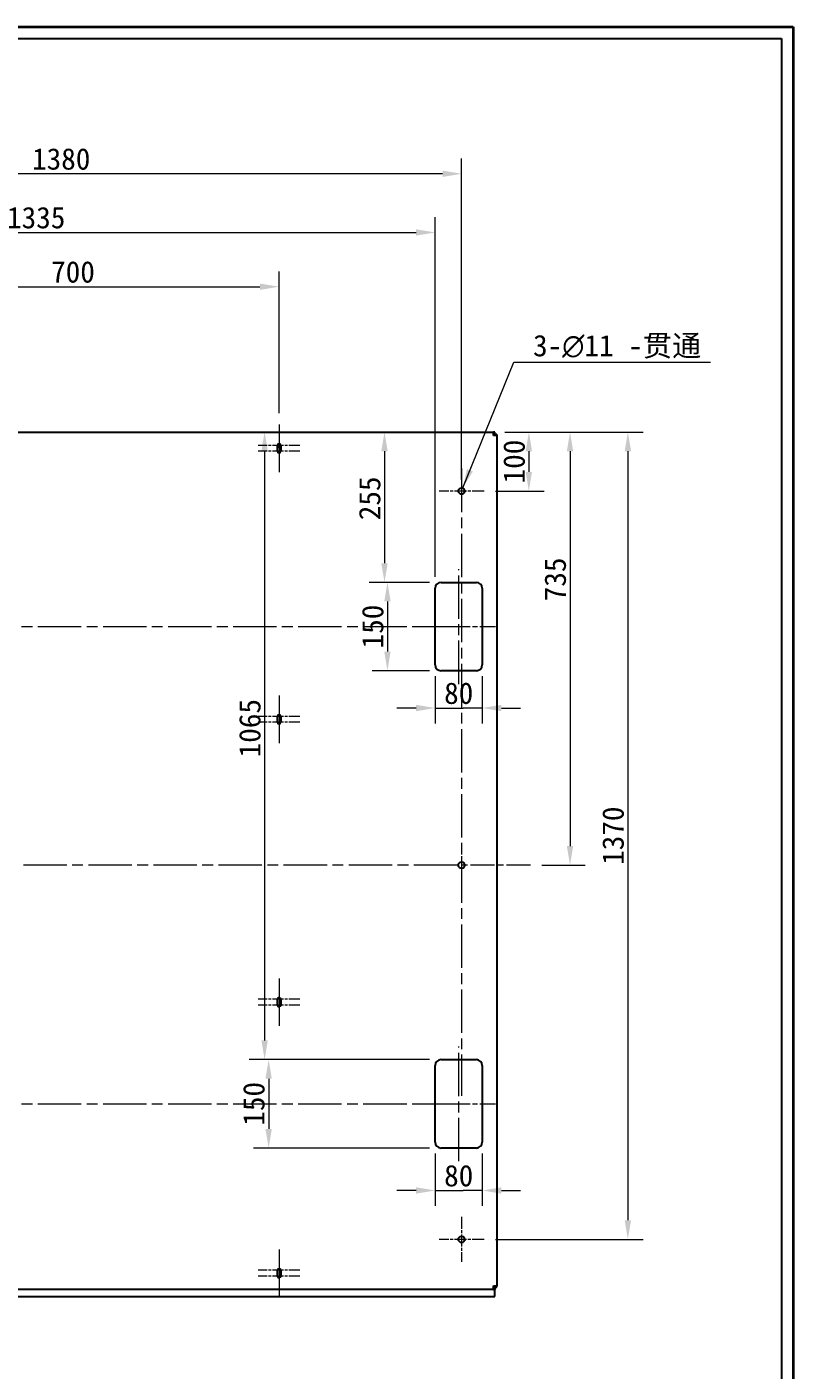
# Model space of a CAD drawing. Header units: millimetres. Extents: x 78 to 5389, y 71 to 3790.
# Drawn here: x 4087 to 5389, y 1510 to 3790 of the extents above; entities that cross this region are included whole.
import ezdxf

# ---------------------------------------------------------------- set-up
doc = ezdxf.new("R2010")
doc.units = ezdxf.units.MM
doc.header["$LTSCALE"] = 13
doc.linetypes.add('CHAIN', pattern=[0.3543, 0.2362, -0.0295, 0.0591, -0.0295])
for name, color, linetype, lineweight, true_color in [('中心标记 (ISO)', 1, 'CHAIN', 18, 0xff0000), ('中心线 (ISO)', 1, 'CHAIN', 18, 0xff0000), ('尺寸 (ISO)', 7, 'Continuous', 18, 0x008000), ('符号 (ISO)', 7, 'Continuous', 18, 0x008000)]:
    doc.layers.add(name, color=color, linetype=linetype, lineweight=lineweight, true_color=true_color)
doc.layers.add('可见 (ISO)', color=7, linetype='Continuous', lineweight=25)
doc.layers.add('图框 (ISO)', color=7, linetype='Continuous', lineweight=35)
doc.styles.add('文本样式74', font='SimSun.ttf')
doc.styles.add('最新国标', font='simfang.ttf')
doc.dimstyles.new('默认 (GB)', dxfattribs={"dimscale": 13, "dimtxt": 2.8, "dimasz": 2.5, "dimexe": 2, "dimexo": 1.5, "dimgap": 0.5, "dimtad": 1, "dimtoh": 1, "dimdsep": 46, "dimtxsty": '最新国标', "dimcen": 0.09, "dimdle": 10, "dimclrd": 256, "dimclre": 256, "dimclrt": 256, "dimaunit": 1, "dimadec": 3, "dimazin": 2, "dimtfac": 0.535714, "dimtdec": 3, "dimtmove": 0, "dimatfit": 3, "dimfxl": 0, "dimtolj": 1, "dimlwd": -1, "dimlwe": -1, "dimarcsym": 0})
doc.dimstyles.new('默认 (GB)$7', dxfattribs={"dimscale": 13, "dimtxt": 2.8, "dimasz": 2.5, "dimexe": 2, "dimexo": 1.5, "dimgap": 0.5, "dimtad": 1, "dimtoh": 1, "dimdsep": 46, "dimtxsty": '最新国标', "dimcen": 0.09, "dimdle": 10, "dimclrd": 256, "dimclre": 256, "dimclrt": 256, "dimaunit": 1, "dimadec": 3, "dimazin": 2, "dimtfac": 0.535714, "dimtdec": 3, "dimtmove": 0, "dimatfit": 3, "dimfxl": 0, "dimtolj": 1, "dimlwd": -1, "dimlwe": -1, "dimarcsym": 0})

# ---------------------------------------------------------------- blocks, each defined once
blk = doc.blocks.new('图框 最新国标')
at = {"layer": '图框 (ISO)'}
for p, q in [((6, 291.5), (414.5, 291.5)), ((414.5, 291.5), (414.5, 5.5))]:
    blk.add_line(p, q, dxfattribs=at)
at = {"layer": '图框 (ISO)', "color": 7, "linetype": 'Continuous', "lineweight": 25}
for p, q in [((18, 290), (413, 290)), ((18, 290), (413, 290)), ((413, 290), (413, 7)), ((413, 290), (413, 7))]:
    blk.add_line(p, q, dxfattribs=at)
at = {"layer": '图框 (ISO)', "style": '文本样式74'}
blk.add_attdef('零件代号_001', (44.37, 287.25), '', height=2.5, rotation=180, dxfattribs=at)
blk = doc.blocks.new('*D36')
at = {"layer": 'Defpoints', "color": 0, "transparency": 16777216}
for p in [(3445.6, 3540.2), (3445.6, 3095.8), (4825.6, 3001.8)]:
    blk.add_point(p, dxfattribs=at)
at = {"layer": '尺寸 (ISO)', "color": 116, "true_color": 0x00803f, "transparency": 16777216}
for p, q in [((3445.6, 3115.3), (3445.6, 3566.2)), ((4825.6, 3021.3), (4825.6, 3566.2)), ((4793.1, 3540.2), (3478.1, 3540.2))]:
    blk.add_line(p, q, dxfattribs=at)
for points in [[(3478.1, 3545.6), (3478.1, 3534.8), (3445.6, 3540.2)], [(4793.1, 3545.6), (4793.1, 3534.8), (4825.6, 3540.2)]]:
    blk.add_solid(points, dxfattribs=at)
at = {"layer": '尺寸 (ISO)', "transparency": 16777216, "insert": (4145.6, 3565.1), "char_height": 36.4, "attachment_point": 5, "style": '最新国标'}
blk.add_mtext('\\A1;1380', dxfattribs=at)
blk = doc.blocks.new('*D37')
at = {"layer": 'Defpoints', "color": 0, "transparency": 16777216}
for p in [(4780.6, 3440.6), (3445.6, 3095.8), (4780.6, 2836.8)]:
    blk.add_point(p, dxfattribs=at)
at = {"layer": '尺寸 (ISO)', "color": 116, "true_color": 0x00803f, "transparency": 16777216}
for p, q in [((3445.6, 3115.3), (3445.6, 3466.6)), ((4780.6, 2856.3), (4780.6, 3466.6)), ((3478.1, 3440.6), (4748.1, 3440.6))]:
    blk.add_line(p, q, dxfattribs=at)
for points in [[(3478.1, 3446), (3478.1, 3435.2), (3445.6, 3440.6)], [(4748.1, 3446), (4748.1, 3435.2), (4780.6, 3440.6)]]:
    blk.add_solid(points, dxfattribs=at)
at = {"layer": '尺寸 (ISO)', "transparency": 16777216, "insert": (4103.1, 3465.5), "char_height": 36.4, "attachment_point": 5, "style": '最新国标'}
blk.add_mtext('\\A1;1335', dxfattribs=at)
blk = doc.blocks.new('*D38')
at = {"layer": 'Defpoints', "color": 0, "transparency": 16777216}
for p in [(4879.6, 3101.8), (4863.6, 3001.8), (4939.7, 3001.8)]:
    blk.add_point(p, dxfattribs=at)
at = {"layer": '尺寸 (ISO)', "color": 116, "true_color": 0x00803f, "transparency": 16777216}
for p, q in [((4899.1, 3101.8), (4965.7, 3101.8)), ((4939.7, 3069.3), (4939.7, 3034.3)), ((4883.1, 3001.8), (4965.7, 3001.8))]:
    blk.add_line(p, q, dxfattribs=at)
for points in [[(4934.3, 3069.3), (4945.1, 3069.3), (4939.7, 3101.8)], [(4934.3, 3034.3), (4945.1, 3034.3), (4939.7, 3001.8)]]:
    blk.add_solid(points, dxfattribs=at)
at = {"layer": '尺寸 (ISO)', "transparency": 16777216, "insert": (4914.8, 3051.8), "char_height": 36.4, "attachment_point": 5, "rotation": 90, "style": '最新国标'}
blk.add_mtext('\\A1;100', dxfattribs=at)
blk = doc.blocks.new('*D39')
at = {"layer": 'Defpoints', "color": 0, "transparency": 16777216}
for p in [(4879.6, 3101.8), (4942.4, 2366.8), (5009.6, 2366.8)]:
    blk.add_point(p, dxfattribs=at)
at = {"layer": '尺寸 (ISO)', "color": 116, "true_color": 0x00803f, "transparency": 16777216}
for p, q in [((4899.1, 3101.8), (5035.6, 3101.8)), ((5009.6, 3069.3), (5009.6, 2399.3)), ((4961.9, 2366.8), (5035.6, 2366.8))]:
    blk.add_line(p, q, dxfattribs=at)
for points in [[(5004.2, 3069.3), (5015, 3069.3), (5009.6, 3101.8)], [(5004.2, 2399.3), (5015, 2399.3), (5009.6, 2366.8)]]:
    blk.add_solid(points, dxfattribs=at)
at = {"layer": '尺寸 (ISO)', "transparency": 16777216, "insert": (4984.7, 2851.8), "char_height": 36.4, "attachment_point": 5, "rotation": 90, "style": '最新国标'}
blk.add_mtext('\\A1;735', dxfattribs=at)
blk = doc.blocks.new('*D40')
at = {"layer": 'Defpoints', "color": 0, "transparency": 16777216}
for p in [(4879.6, 3101.8), (4863.6, 1731.8), (5107.8, 1731.8)]:
    blk.add_point(p, dxfattribs=at)
at = {"layer": '尺寸 (ISO)', "color": 116, "true_color": 0x00803f, "transparency": 16777216}
for p, q in [((4899.1, 3101.8), (5133.8, 3101.8)), ((5107.8, 3069.3), (5107.8, 1764.3)), ((4883.1, 1731.8), (5133.8, 1731.8))]:
    blk.add_line(p, q, dxfattribs=at)
for points in [[(5102.4, 3069.3), (5113.3, 3069.3), (5107.8, 3101.8)], [(5102.4, 1764.3), (5113.3, 1764.3), (5107.8, 1731.8)]]:
    blk.add_solid(points, dxfattribs=at)
at = {"layer": '尺寸 (ISO)', "transparency": 16777216, "insert": (5082.9, 2416.8), "char_height": 36.4, "attachment_point": 5, "rotation": 90, "style": '最新国标'}
blk.add_mtext('\\A1;1370', dxfattribs=at)
blk = doc.blocks.new('*D41')
at = {"layer": 'Defpoints', "color": 0, "transparency": 16777216}
for p in [(4517.7, 3101.8), (4694.6, 2846.8), (4790.6, 2846.8)]:
    blk.add_point(p, dxfattribs=at)
at = {"layer": '尺寸 (ISO)', "color": 116, "true_color": 0x00803f, "transparency": 16777216}
for p, q in [((4694.6, 3069.3), (4694.6, 2879.3)), ((4771.1, 2846.8), (4668.6, 2846.8))]:
    blk.add_line(p, q, dxfattribs=at)
for points in [[(4689.1, 3069.3), (4700, 3069.3), (4694.6, 3101.8)], [(4689.1, 2879.3), (4700, 2879.3), (4694.6, 2846.8)]]:
    blk.add_solid(points, dxfattribs=at)
at = {"layer": '尺寸 (ISO)', "transparency": 16777216, "insert": (4669.6, 2989.3), "char_height": 36.4, "attachment_point": 5, "rotation": 90, "style": '最新国标'}
blk.add_mtext('\\A1;255', dxfattribs=at)
blk = doc.blocks.new('*D42')
at = {"layer": 'Defpoints', "color": 0, "transparency": 16777216}
for p in [(4389.6, 3101.8), (4491, 2036.8), (4790.6, 2036.8)]:
    blk.add_point(p, dxfattribs=at)
at = {"layer": '尺寸 (ISO)', "color": 116, "true_color": 0x00803f, "transparency": 16777216}
for p, q in [((4491, 3069.3), (4491, 2069.3)), ((4771.1, 2036.8), (4465, 2036.8))]:
    blk.add_line(p, q, dxfattribs=at)
for points in [[(4485.6, 3069.3), (4496.4, 3069.3), (4491, 3101.8)], [(4485.6, 2069.3), (4496.4, 2069.3), (4491, 2036.8)]]:
    blk.add_solid(points, dxfattribs=at)
at = {"layer": '尺寸 (ISO)', "transparency": 16777216, "insert": (4466.1, 2599.3), "char_height": 36.4, "attachment_point": 5, "rotation": 90, "style": '最新国标'}
blk.add_mtext('\\A1;1065', dxfattribs=at)
blk = doc.blocks.new('*D43')
at = {"layer": 'Defpoints', "color": 0, "transparency": 16777216}
for p in [(4790.6, 2846.8), (4699.6, 2696.8), (4790.6, 2696.8)]:
    blk.add_point(p, dxfattribs=at)
at = {"layer": '尺寸 (ISO)', "color": 116, "true_color": 0x00803f, "transparency": 16777216}
for p, q in [((4771.1, 2846.8), (4673.6, 2846.8)), ((4699.6, 2814.3), (4699.6, 2729.3)), ((4771.1, 2696.8), (4673.6, 2696.8))]:
    blk.add_line(p, q, dxfattribs=at)
for points in [[(4694.2, 2814.3), (4705, 2814.3), (4699.6, 2846.8)], [(4694.2, 2729.3), (4705, 2729.3), (4699.6, 2696.8)]]:
    blk.add_solid(points, dxfattribs=at)
at = {"layer": '尺寸 (ISO)', "transparency": 16777216, "insert": (4674.7, 2771.8), "char_height": 36.4, "attachment_point": 5, "rotation": 90, "style": '最新国标'}
blk.add_mtext('\\A1;150', dxfattribs=at)
blk = doc.blocks.new('*D44')
at = {"layer": 'Defpoints', "color": 0, "transparency": 16777216}
for p in [(4780.6, 2706.8), (4860.6, 2706.8), (4860.6, 2633.5)]:
    blk.add_point(p, dxfattribs=at)
at = {"layer": '尺寸 (ISO)', "color": 116, "true_color": 0x00803f, "transparency": 16777216}
for p, q in [((4780.6, 2687.3), (4780.6, 2607.5)), ((4860.6, 2687.3), (4860.6, 2607.5)), ((4748.1, 2633.5), (4715.6, 2633.5)), ((4780.6, 2633.5), (4813.1, 2633.5)), ((4813.1, 2633.5), (4828.1, 2633.5)), ((4860.6, 2633.5), (4828.1, 2633.5)), ((4893.1, 2633.5), (4925.6, 2633.5))]:
    blk.add_line(p, q, dxfattribs=at)
for points in [[(4748.1, 2638.9), (4748.1, 2628.1), (4780.6, 2633.5)], [(4893.1, 2638.9), (4893.1, 2628.1), (4860.6, 2633.5)]]:
    blk.add_solid(points, dxfattribs=at)
at = {"layer": '尺寸 (ISO)', "transparency": 16777216, "insert": (4820.6, 2658.4), "char_height": 36.4, "attachment_point": 5, "style": '最新国标'}
blk.add_mtext('\\A1;80', dxfattribs=at)
blk = doc.blocks.new('*D45')
at = {"layer": 'Defpoints', "color": 0, "transparency": 16777216}
for p in [(4790.6, 2036.8), (4497.9, 1886.8), (4790.6, 1886.8)]:
    blk.add_point(p, dxfattribs=at)
at = {"layer": '尺寸 (ISO)', "color": 116, "true_color": 0x00803f, "transparency": 16777216}
for p, q in [((4771.1, 2036.8), (4471.9, 2036.8)), ((4497.9, 2004.3), (4497.9, 1919.3)), ((4771.1, 1886.8), (4471.9, 1886.8))]:
    blk.add_line(p, q, dxfattribs=at)
for points in [[(4492.4, 2004.3), (4503.3, 2004.3), (4497.9, 2036.8)], [(4492.4, 1919.3), (4503.3, 1919.3), (4497.9, 1886.8)]]:
    blk.add_solid(points, dxfattribs=at)
at = {"layer": '尺寸 (ISO)', "transparency": 16777216, "insert": (4472.9, 1961.8), "char_height": 36.4, "attachment_point": 5, "rotation": 90, "style": '最新国标'}
blk.add_mtext('\\A1;150', dxfattribs=at)
blk = doc.blocks.new('*D46')
at = {"layer": 'Defpoints', "color": 0, "transparency": 16777216}
for p in [(4780.6, 1896.8), (4860.6, 1896.8), (4860.6, 1814.7)]:
    blk.add_point(p, dxfattribs=at)
at = {"layer": '尺寸 (ISO)', "color": 116, "true_color": 0x00803f, "transparency": 16777216}
for p, q in [((4780.6, 1877.3), (4780.6, 1788.7)), ((4860.6, 1877.3), (4860.6, 1788.7)), ((4748.1, 1814.7), (4715.6, 1814.7)), ((4780.6, 1814.7), (4813.1, 1814.7)), ((4813.1, 1814.7), (4828.1, 1814.7)), ((4860.6, 1814.7), (4828.1, 1814.7)), ((4893.1, 1814.7), (4925.6, 1814.7))]:
    blk.add_line(p, q, dxfattribs=at)
for points in [[(4748.1, 1820.1), (4748.1, 1809.3), (4780.6, 1814.7)], [(4893.1, 1820.1), (4893.1, 1809.3), (4860.6, 1814.7)]]:
    blk.add_solid(points, dxfattribs=at)
at = {"layer": '尺寸 (ISO)', "transparency": 16777216, "insert": (4820.6, 1839.6), "char_height": 36.4, "attachment_point": 5, "style": '最新国标'}
blk.add_mtext('\\A1;80', dxfattribs=at)
blk = doc.blocks.new('_DotSmall')
at = {"color": 0, "linetype": 'ByBlock', "const_width": 0.5}
blk.add_lwpolyline([(-0.0625, 0, 1), (0.0625, 0, 1)], format="xyb", close=True, dxfattribs=at)
blk = doc.blocks.new('*D61')
at = {"layer": 'Defpoints', "color": 0, "transparency": 16777216}
for p in [(4515.6, 3348.5), (3815.6, 3114.5), (4515.6, 3114.5)]:
    blk.add_point(p, dxfattribs=at)
at = {"layer": '尺寸 (ISO)', "color": 116, "true_color": 0x00803f, "transparency": 16777216}
for p, q in [((3815.6, 3134), (3815.6, 3374.5)), ((4515.6, 3134), (4515.6, 3374.5)), ((3815.6, 3348.5), (4483.1, 3348.5))]:
    blk.add_line(p, q, dxfattribs=at)
blk.add_solid([(4483.1, 3353.9), (4483.1, 3343.1), (4515.6, 3348.5)], dxfattribs=at)
at = {"layer": '尺寸 (ISO)', "color": 116, "true_color": 0x00803f, "transparency": 16777216, "xscale": 32.5, "yscale": 32.5, "zscale": 32.5, "rotation": 180}
blk.add_blockref('_DotSmall', (3815.6, 3348.5), dxfattribs=at)
at = {"layer": '尺寸 (ISO)', "transparency": 16777216, "insert": (4165.6, 3373.4), "char_height": 36.4, "attachment_point": 5, "style": '最新国标'}
blk.add_mtext('\\A1;700', dxfattribs=at)

msp = doc.modelspace()

# ---------------------------------------------------------------- linework, layer by layer
at = {"layer": '中心标记 (ISO)', "ltscale": 5.791}
for p, q in [((4515.5735, 3114.5201), (4515.5735, 3046.7701)), ((4515.5735, 3101.7701), (4515.5735, 3034.0201)), ((4515.5735, 2654.5201), (4515.5735, 2586.7701)), ((4515.5735, 2641.7701), (4515.5735, 2574.0201)), ((4515.5735, 2174.5201), (4515.5735, 2106.7701)), ((4515.5735, 2161.7701), (4515.5735, 2094.0201)), ((4515.5735, 1714.5201), (4515.5735, 1646.7701)), ((4515.5735, 1701.7701), (4515.5735, 1634.0201))]:
    msp.add_line(p, q, dxfattribs=at)
at = {"layer": '中心标记 (ISO)', "ltscale": 6.026063}
for p, q in [((4550.8235, 3079.2701), (4480.3235, 3079.2701)), ((4550.8235, 3069.2701), (4480.3235, 3069.2701)), ((4550.8235, 2619.2701), (4480.3235, 2619.2701)), ((4550.8235, 2609.2701), (4480.3235, 2609.2701)), ((4550.8235, 2139.2701), (4480.3235, 2139.2701)), ((4550.8235, 2129.2701), (4480.3235, 2129.2701)), ((4550.8235, 1679.2701), (4480.3235, 1679.2701)), ((4550.8235, 1669.2701), (4480.3235, 1669.2701))]:
    msp.add_line(p, q, dxfattribs=at)
at = {"layer": '中心标记 (ISO)', "ltscale": 23.990969}
for p, q in [((4825.5735, 3039.7701), (4825.5735, 1975.4403)), ((4817.9524, 2366.7701), (3523.0735, 2366.7701))]:
    msp.add_line(p, q, dxfattribs=at)
at = {"layer": '中心标记 (ISO)', "ltscale": 6.49619}
for p, q in [((4863.5735, 3001.7701), (4787.5735, 3001.7701)), ((4825.5735, 2404.7701), (4825.5735, 2328.7701)), ((4825.5735, 1769.7701), (4825.5735, 1693.7701)), ((4863.5735, 1731.7701), (4787.5735, 1731.7701))]:
    msp.add_line(p, q, dxfattribs=at)
at = {"layer": '中心标记 (ISO)', "ltscale": 13.238003}
msp.add_line((4942.4459, 2366.7701), (4787.5735, 2366.7701), dxfattribs=at)
at = {"layer": '中心线 (ISO)', "ltscale": 23.990969}
for p, q in [((4820.5735, 2674.2701), (4820.5735, 2869.2701)), ((3443.0735, 2771.7701), (4838.1279, 2771.7701)), ((4820.5735, 1864.2701), (4820.5735, 2059.2701)), ((3443.0735, 1961.7701), (4817.9524, 1961.7701))]:
    msp.add_line(p, q, dxfattribs=at)
at = {"layer": '中心线 (ISO)', "ltscale": 10.684587}
for p, q in [((4758.0735, 2771.7701), (4883.0735, 2771.7701)), ((4758.0735, 1961.7701), (4883.0735, 1961.7701))]:
    msp.add_line(p, q, dxfattribs=at)
at = {"layer": '可见 (ISO)'}
for p, q in [((3451.5735, 3101.7701), (4879.5735, 3101.7701)), ((4881.8664, 3101.7701), (4879.5735, 3101.7701)), ((4879.5735, 3095.7701), (4879.5735, 3101.7701)), ((4881.8664, 3098.7701), (4881.8664, 3101.7701)), ((4512.8235, 3069.2701), (4512.8235, 3079.2701)), ((4518.3235, 3079.2701), (4518.3235, 3069.2701)), ((4879.5735, 3098.7701), (4881.8664, 3098.7701)), ((4885.5735, 3095.7701), (4879.5735, 3095.7701)), ((4882.5735, 3098.063), (4885.5735, 3098.063)), ((4882.5735, 3095.7701), (4882.5735, 3098.063)), ((4885.5735, 3095.7701), (4885.5735, 3098.063)), ((4885.5735, 3095.7701), (4885.5735, 1652.7701)), ((4512.8235, 3076.7701), (4518.3235, 3076.7701)), ((4780.5735, 2706.7701), (4780.5735, 2836.7701)), ((4790.5735, 2846.7701), (4850.5735, 2846.7701)), ((4860.5735, 2836.7701), (4860.5735, 2706.7701)), ((4850.5735, 2696.7701), (4790.5735, 2696.7701)), ((4512.8235, 2609.2701), (4512.8235, 2619.2701)), ((4518.3235, 2619.2701), (4518.3235, 2609.2701)), ((4512.8235, 2129.2701), (4512.8235, 2139.2701)), ((4518.3235, 2139.2701), (4518.3235, 2129.2701)), ((4790.5735, 2036.7701), (4850.5735, 2036.7701)), ((4780.5735, 1896.7701), (4780.5735, 2026.7701)), ((4860.5735, 2026.7701), (4860.5735, 1896.7701)), ((4850.5735, 1886.7701), (4790.5735, 1886.7701)), ((4512.8235, 1669.2701), (4512.8235, 1679.2701)), ((4518.3235, 1679.2701), (4518.3235, 1669.2701)), ((4879.5735, 1646.7701), (3451.5735, 1646.7701)), ((4879.5735, 1646.7701), (4879.5735, 1652.7701)), ((4879.5735, 1652.7701), (4885.5735, 1652.7701)), ((4879.5735, 1650.4772), (4882.5735, 1650.4772)), ((4879.5735, 1649.7701), (4881.8664, 1649.7701)), ((4879.5735, 1646.7701), (4881.8664, 1646.7701)), ((4881.8664, 1649.7701), (4881.8664, 1646.7701)), ((4881.8664, 1643.7701), (4881.8664, 1646.7701)), ((4881.8664, 1634.7701), (4881.8664, 1643.7701)), ((4882.5735, 1652.7701), (4882.5735, 1650.4772)), ((4882.5735, 1650.4772), (4885.5735, 1650.4772)), ((4885.5735, 1650.4772), (4885.5735, 1652.7701)), ((3449.2806, 1634.7701), (4881.8664, 1634.7701))]:
    msp.add_line(p, q, dxfattribs=at)
for centre in [(4825.5735, 3001.7701), (4825.5735, 2366.7701), (4825.5735, 1731.7701)]:
    msp.add_circle(centre, 5.5, dxfattribs=at)
for centre, radius, start, end in [((4515.5735, 3079.2701), 2.75, 0, 180), ((4515.5735, 3069.2701), 2.75, 180, 0), ((4790.5735, 2836.7701), 10, 90, 180), ((4850.5735, 2836.7701), 10, 0, 90), ((4790.5735, 2706.7701), 10, 180, 270), ((4850.5735, 2706.7701), 10, 270, 0), ((4515.5735, 2619.2701), 2.75, 0, 180), ((4515.5735, 2609.2701), 2.75, 180, 0), ((4515.5735, 2139.2701), 2.75, 0, 180), ((4515.5735, 2129.2701), 2.75, 180, 0), ((4790.5735, 2026.7701), 10, 90, 180), ((4850.5735, 2026.7701), 10, 0, 90), ((4790.5735, 1896.7701), 10, 180, 270), ((4850.5735, 1896.7701), 10, 270, 0), ((4515.5735, 1679.2701), 2.75, 0, 180), ((4515.5735, 1669.2701), 2.75, 180, 0)]:
    msp.add_arc(centre, radius, start, end, dxfattribs=at)
for points in [[(4881.8664, 3098.7701), (4881.1021, 3098.7701), (4880.3378, 3098.411), (4879.5735, 3097.8227)], [(4882.5735, 3098.063), (4882.5735, 3097.2987), (4882.2144, 3096.5344), (4881.6261, 3095.7701)]]:
    msp.add_open_spline(points, degree=3, dxfattribs=at)

# ---------------------------------------------------------------- block references
at = {"xscale": 13, "yscale": 13, "zscale": 13}
msp.add_blockref('图框 最新国标', (0, 0), dxfattribs=at)

# ---------------------------------------------------------------- texts
at = {"layer": '符号 (ISO)', "insert": (4946.7902, 3226.3653), "char_height": 36.4, "width": 316.392327, "attachment_point": 7, "line_spacing_factor": 0.49, "style": '最新国标'}
msp.add_mtext('3-\\fAIGDT|b0|i0;{\\H36.4000;n}\\fFangSong|b0|i0;{\\H36.4000;11 -贯通}', dxfattribs=at)

# ---------------------------------------------------------------- dimensions: what is measured, and where the dimension line sits
at = {"layer": '尺寸 (ISO)', "color": 116, "true_color": 0x00803f}
for base, p1, p2, override, picture, middle in [((3445.5735, 3540.201), (4825.5735, 3001.7701), (3445.5735, 3095.7701), {"dimgap": 0.5, "dimtoh": 0, "dimdec": 2, "dimtol": 0, "dimlim": 0, "dimtp": 0, "dimtm": 0, "dimtdec": 3, "dimtofl": 0, "dimatfit": 1}, '*D36', (4145.5735, 3540.201)), ((4780.5735, 3440.5783), (3445.5735, 3095.7701), (4780.5735, 2836.7701), {"dimgap": 0.5, "dimtoh": 0, "dimdec": 2, "dimtol": 0, "dimlim": 0, "dimtp": 0, "dimtm": 0, "dimtdec": 3, "dimtofl": 0, "dimatfit": 1}, '*D37', (4103.0735, 3440.5783)), ((4860.5735, 2633.4997), (4780.5735, 2706.7701), (4860.5735, 2706.7701), {"dimgap": 0.5, "dimtoh": 0, "dimdec": 2, "dimtol": 0, "dimlim": 0, "dimtp": 0, "dimtm": 0, "dimtdec": 3, "dimtofl": 0}, '*D44', (4820.5735, 2633.4997)), ((4860.5735, 1814.6701), (4780.5735, 1896.7701), (4860.5735, 1896.7701), {"dimgap": 0.5, "dimtoh": 0, "dimdec": 2, "dimtol": 0, "dimlim": 0, "dimtp": 0, "dimtm": 0, "dimtdec": 3, "dimtofl": 0}, '*D46', (4820.5735, 1814.6701))]:
    dim = msp.add_linear_dim(base=base, p1=p1, p2=p2, dimstyle='默认 (GB)', override=override, dxfattribs=at)
    dim.commit()
    dim.dimension.update_dxf_attribs({"geometry": picture, "text_midpoint": middle, "dimtype": 160})
for base, p1, p2, angle, override, picture, middle in [((4515.5735, 3348.5217), (3815.5735, 3114.5201), (4515.5735, 3114.5201), 180, {"dimgap": 0.5, "dimtoh": 0, "dimdec": 2, "dimblk1": 'DotSmall', "dimsah": 1, "dimdle": 0, "dimtol": 0, "dimlim": 0, "dimtp": 0, "dimtm": 0, "dimtdec": 3, "dimtofl": 0, "dimatfit": 1}, '*D61', (4165.5735, 3348.5217)), ((4490.9888, 2036.7701), (4389.5985, 3101.7701), (4790.5735, 2036.7701), 270, {"dimgap": 0.5, "dimtoh": 0, "dimdec": 2, "dimse1": 1, "dimtol": 0, "dimlim": 0, "dimtp": 0, "dimtm": 0, "dimtdec": 3, "dimtofl": 0, "dimatfit": 1}, '*D42', (4490.9888, 2599.2701)), ((4694.5505, 2846.7701), (4517.7326, 3101.7701), (4790.5735, 2846.7701), 270, {"dimgap": 0.5, "dimtoh": 0, "dimdec": 2, "dimse1": 1, "dimtol": 0, "dimlim": 0, "dimtp": 0, "dimtm": 0, "dimtdec": 3, "dimtofl": 0, "dimatfit": 1}, '*D41', (4694.5505, 2989.2701)), ((4939.7103, 3001.7701), (4879.5735, 3101.7701), (4863.5735, 3001.7701), 270, {"dimgap": 0.5, "dimtoh": 0, "dimdec": 2, "dimtol": 0, "dimlim": 0, "dimtp": 0, "dimtm": 0, "dimtdec": 3, "dimtofl": 0, "dimatfit": 1}, '*D38', (4939.7103, 3051.7701)), ((5107.8367, 1731.7701), (4879.5735, 3101.7701), (4863.5735, 1731.7701), 270, {"dimgap": 0.5, "dimtoh": 0, "dimdec": 2, "dimtol": 0, "dimlim": 0, "dimtp": 0, "dimtm": 0, "dimtdec": 3, "dimtofl": 0, "dimatfit": 1}, '*D40', (5107.8367, 2416.7701)), ((5009.5735, 2366.7701), (4879.5735, 3101.7701), (4942.4459, 2366.7701), 270, {"dimgap": 0.5, "dimtoh": 0, "dimdec": 2, "dimtol": 0, "dimlim": 0, "dimtp": 0, "dimtm": 0, "dimtdec": 3, "dimtofl": 0, "dimatfit": 1}, '*D39', (5009.5735, 2851.7701)), ((4699.6183, 2696.7701), (4790.5735, 2846.7701), (4790.5735, 2696.7701), 270, {"dimgap": 0.5, "dimtoh": 0, "dimdec": 2, "dimtol": 0, "dimlim": 0, "dimtp": 0, "dimtm": 0, "dimtdec": 3, "dimtofl": 0, "dimatfit": 1}, '*D43', (4699.6183, 2771.7701)), ((4497.8512, 1886.7701), (4790.5735, 2036.7701), (4790.5735, 1886.7701), 270, {"dimgap": 0.5, "dimtoh": 0, "dimdec": 2, "dimtol": 0, "dimlim": 0, "dimtp": 0, "dimtm": 0, "dimtdec": 3, "dimtofl": 0, "dimatfit": 1}, '*D45', (4497.8512, 1961.7701))]:
    dim = msp.add_linear_dim(base=base, p1=p1, p2=p2, angle=angle, dimstyle='默认 (GB)', override=override, dxfattribs=at)
    dim.commit()
    dim.dimension.update_dxf_attribs({"geometry": picture, "text_midpoint": middle, "dimtype": 160})

# ---------------------------------------------------------------- leaders
at = {"layer": '符号 (ISO)', "annotation_type": 0, "has_hookline": 1, "hookline_direction": 0, "text_width": 301.0926}
msp.add_leader([(4827.4438, 3006.9424), (4914.2902, 3220.2987), (4946.7902, 3220.2987)], dimstyle='默认 (GB)$7', override={"dimgap": 0, "dimtad": 1}, dxfattribs=at)

doc.saveas('drawing.dxf')
